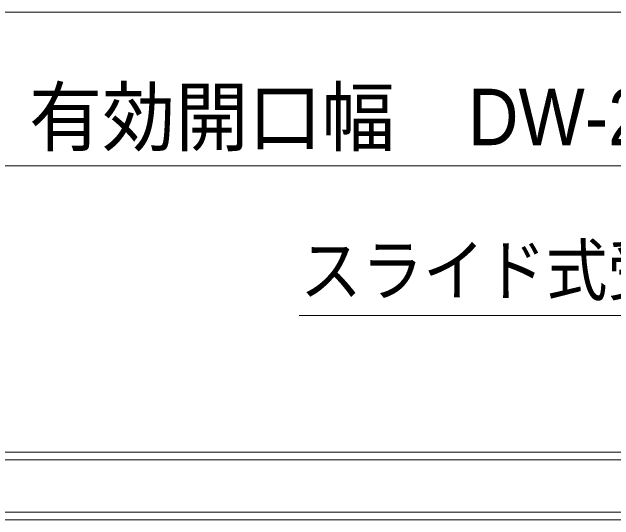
# Model space of a CAD drawing. Units: millimetres, scale not verified. Extents: x -6062 to 6062, y -3045 to 3045.
# Drawn here: x -2916.2 to -2524.9, y 1355.8 to 1686 of the extents above; entities that cross this region are included whole.
import ezdxf
from ezdxf.enums import TextEntityAlignment as Align

# ---------------------------------------------------------------- set-up
doc = ezdxf.new("R2010")
doc.units = ezdxf.units.MM
doc.header["$LTSCALE"] = 20
for name, color, linetype, lineweight in [('0-0_3一般', 7, 'Continuous', 9), ('0-1_2寸法-1', 7, 'Continuous', 9), ('0-3_2寸法-3', 7, 'Continuous', 9)]:
    doc.layers.add(name, color=color, linetype=linetype, lineweight=lineweight)
doc.styles.add('ＭＳ ゴシック', font='')
doc.styles.add('ＭＳ Ｐゴシック', font='')
doc.styles.get('ＭＳ ゴシック').set_extended_font_data('MS Gothic')
doc.styles.get('ＭＳ Ｐゴシック').set_extended_font_data('MS PGothic')

# ---------------------------------------------------------------- blocks, each defined once
blk = doc.blocks.new('グループ-17')
at = {"layer": '0-0_3一般'}
for p, q in [((-30002, 27896.9), (-6638, 27896.9)), ((-6638, 27216.9), (-30002, 27216.9)), ((-54000, 27116.9), (-6330, 27116.9))]:
    blk.add_line(p, q, dxfattribs=at)
blk.add_lwpolyline([(-54000, 27116.9), (-54000, 27996.9), (-6330, 27996.9), (-6330, 27116.9)], dxfattribs=at)
blk = doc.blocks.new('グループ-18')
at = {"layer": '0-0_3一般'}
blk.add_blockref('グループ-17', (0, 0), dxfattribs=at)

msp = doc.modelspace()

# ---------------------------------------------------------------- linework, layer by layer
at = {"layer": '0-1_2寸法-1'}
for p, q in [((-4474.79, 1686), (-2109.21, 1686)), ((-2121.21, 1586), (-3274.79, 1586))]:
    msp.add_line(p, q, dxfattribs=at)
at = {"layer": '0-3_2寸法-3'}
msp.add_lwpolyline([(-2258.5, 1377.84), (-2322.59, 1488.84), (-2729.47, 1488.84)], dxfattribs=at)

# ---------------------------------------------------------------- block references
at = {"layer": '0-0_3一般', "xscale": 0.05, "yscale": 0.05}
msp.add_blockref('グループ-18', (-1787.5, 0), dxfattribs=at)

# ---------------------------------------------------------------- texts
at = {"layer": '0-1_2寸法-1', "style": 'ＭＳ Ｐゴシック', "width": 0.95}
msp.add_text('有効開口幅\u3000DW-21', height=36.69, dxfattribs=at).set_placement((-2905.12, 1588.45), align=Align.BOTTOM_LEFT)
at = {"layer": '0-3_2寸法-3', "style": 'ＭＳ ゴシック', "width": 0.9}
msp.add_text('スライド式受け金具', height=32.55, dxfattribs=at).set_placement((-2728.89, 1492.19), align=Align.BOTTOM_LEFT)

doc.saveas('drawing.dxf')
